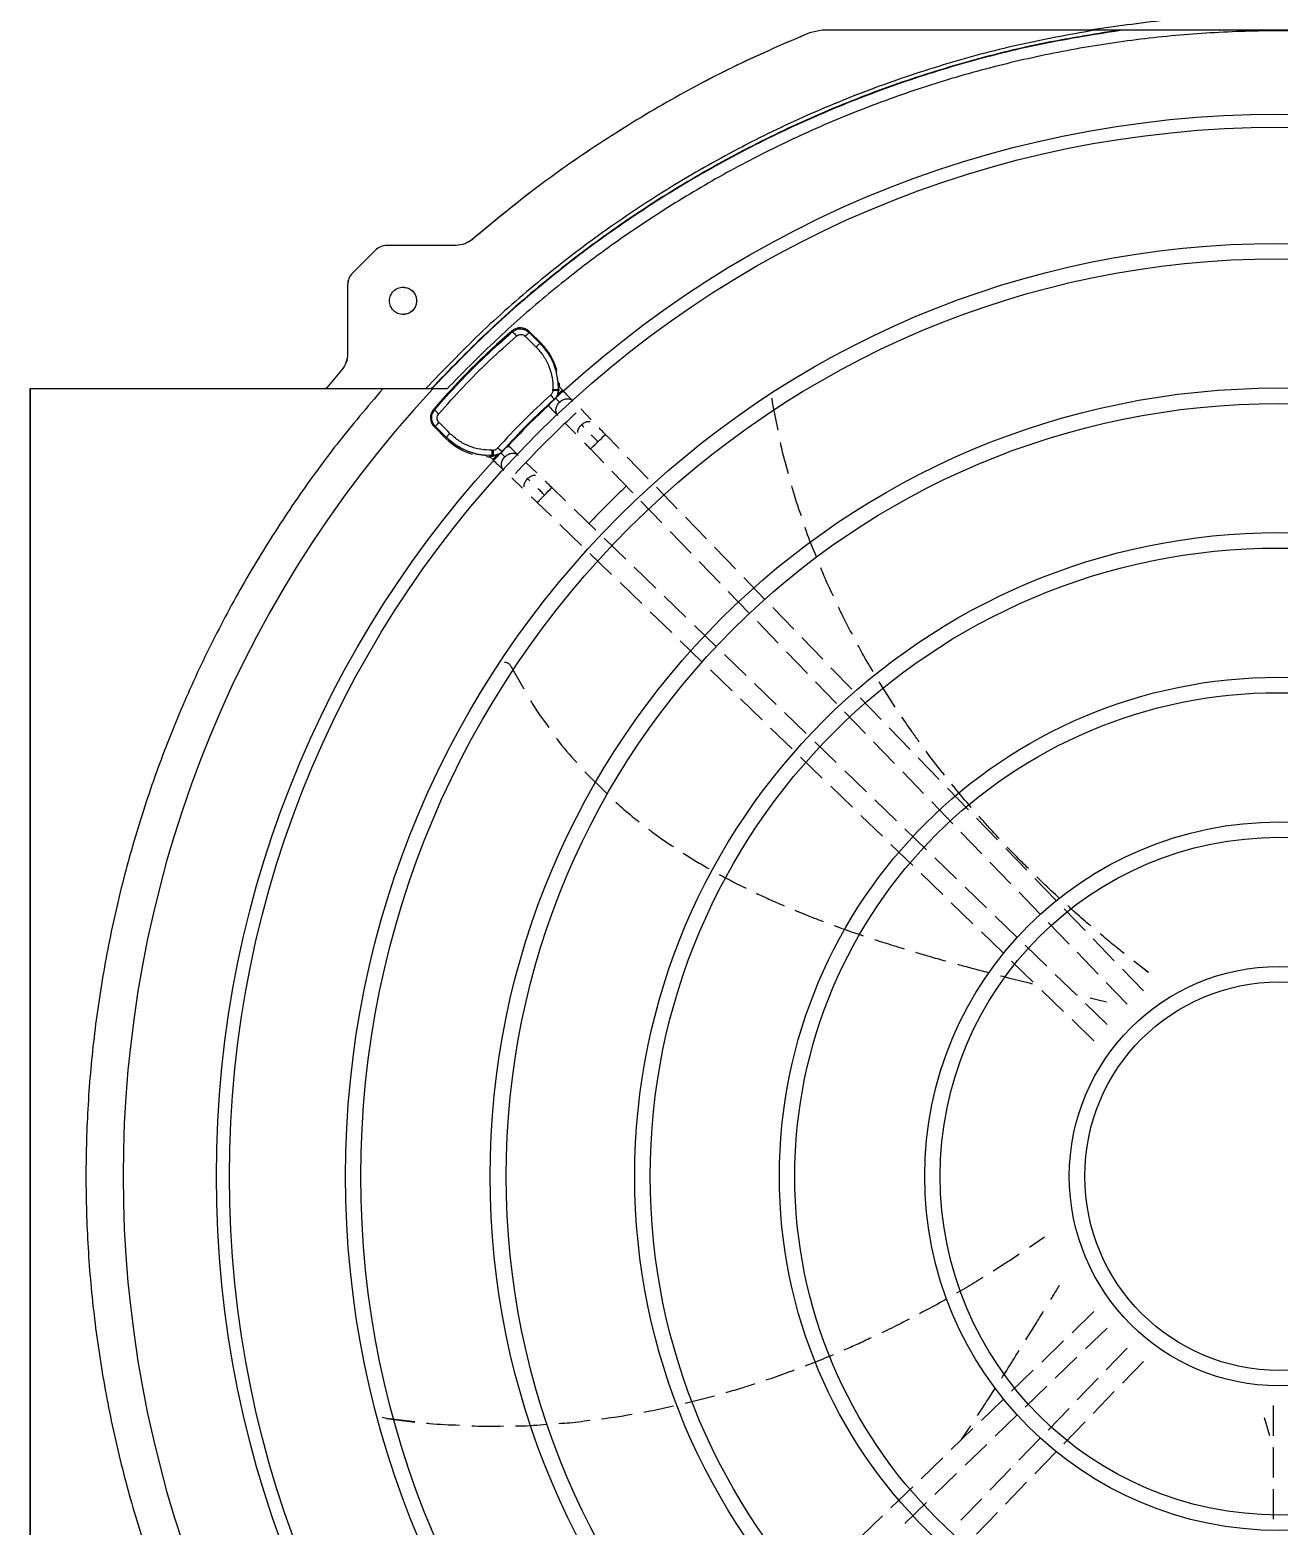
# Model space of a CAD drawing. Extents: x -24 to 296, y -58 to 147.
# Drawn here: x 135.2 to 146.96, y 33.79 to 47.88 of the extents above; entities that cross this region are included whole.
import ezdxf

# ---------------------------------------------------------------- set-up
doc = ezdxf.new("R2010")
doc.units = 0
doc.header["$MEASUREMENT"] = 0
doc.layers.get('0').update_dxf_attribs({"linetype": 'CONTINUOUS'})

msp = doc.modelspace()

# ---------------------------------------------------------------- linework, layer by layer
at = {"color": 7, "linetype": 'Continuous', "lineweight": 25}
for p, q in [((142.65611, 47.87206), (142.53662, 47.84851)), ((142.53662, 47.84851), (142.5374, 47.84851)), ((142.65689, 47.87206), (142.5374, 47.84851)), ((142.65689, 47.87206), (142.65611, 47.87206)), ((145.2136, 47.87206), (142.65689, 47.87206)), ((145.44911, 47.87205), (145.2136, 47.87206)), ((138.44845, 45.80049), (138.2351, 45.58715)), ((138.44923, 45.80049), (138.23588, 45.58715)), ((138.44845, 45.80049), (138.44923, 45.80049)), ((139.21018, 45.84661), (138.56056, 45.84661)), ((139.36343, 45.90375), (139.36421, 45.90375)), ((138.23588, 45.58715), (138.2351, 45.58715)), ((138.18899, 45.47581), (138.18899, 44.82619)), ((138.18899, 45.47581), (138.18977, 45.47581)), ((138.18977, 45.47581), (138.18977, 44.82619)), ((139.73869, 45.04321), (139.73869, 45.03174)), ((139.86238, 44.99156), (139.94399, 44.90986)), ((139.89912, 45.02597), (139.89902, 45.03709)), ((139.89902, 45.03709), (140.01061, 44.9255)), ((139.99929, 44.92572), (139.89912, 45.02597)), ((138.18899, 44.82619), (138.18977, 44.82619)), ((139.94399, 44.90986), (139.96408, 44.88978)), ((140.01061, 44.9255), (139.99929, 44.92572)), ((138.13184, 44.67216), (137.98926, 44.50321)), ((138.13262, 44.67216), (137.99004, 44.50321)), ((138.13262, 44.67216), (138.13184, 44.67216)), ((140.16906, 44.56967), (140.17194, 44.48938)), ((140.21076, 44.48553), (140.18008, 44.51726)), ((135.19898, 44.49608), (135.19898, 29.67323)), ((135.20067, 44.49608), (135.19898, 44.49608)), ((135.20067, 44.49608), (135.20067, 29.67323)), ((138.52027, 44.49608), (135.20067, 44.49608)), ((137.98926, 44.50321), (137.99004, 44.50321)), ((138.99096, 44.49608), (138.52027, 44.49608)), ((139.12561, 44.49608), (138.99096, 44.49608)), ((140.12157, 44.48166), (140.12188, 44.4911)), ((140.13222, 44.39587), (140.1361, 44.39568)), ((140.14845, 44.4086), (140.1361, 44.39568)), ((140.17164, 44.48009), (140.16106, 44.43497)), ((140.16959, 44.44553), (140.17686, 44.47984)), ((140.17194, 44.48938), (140.17164, 44.48009)), ((140.17686, 44.47984), (140.17164, 44.48009)), ((140.17194, 44.48938), (140.17753, 44.48907)), ((140.17753, 44.48907), (140.17686, 44.47984)), ((142.18864, 44.36765), (142.18506, 44.40993)), ((142.18929, 44.36765), (142.18565, 44.41032)), ((142.18929, 44.36765), (142.18864, 44.36765)), ((142.24135, 44.10681), (142.18929, 44.36765)), ((138.99769, 44.3022), (139.00968, 44.30273)), ((140.48161, 44.20634), (140.3836, 44.30727)), ((139.00381, 44.14187), (139.01544, 44.14229)), ((139.1154, 44.03028), (139.00381, 44.14187)), ((139.11569, 44.04212), (139.01544, 44.14229)), ((139.13168, 44.09755), (139.04998, 44.17916)), ((139.15176, 44.07746), (139.13168, 44.09755)), ((140.23824, 44.17439), (140.33729, 44.07239)), ((139.1154, 44.03028), (139.11569, 44.04212)), ((139.69061, 43.9474), (139.70054, 43.95997)), ((140.74515, 43.9341), (140.61648, 44.06717)), ((139.55204, 43.86947), (139.47175, 43.87235)), ((139.52381, 43.8609), (139.55549, 43.83026)), ((139.55044, 43.91967), (139.55988, 43.91996)), ((139.56131, 43.86977), (139.55204, 43.86947)), ((139.55208, 43.86362), (139.55204, 43.86947)), ((139.56133, 43.86432), (139.55208, 43.86362)), ((139.60644, 43.88035), (139.56132, 43.86977)), ((139.56132, 43.86977), (139.56133, 43.86432)), ((139.59569, 43.87163), (139.56133, 43.86432)), ((139.63264, 43.89279), (139.64556, 43.90513)), ((139.64556, 43.90513), (139.64554, 43.90919)), ((140.47497, 43.93034), (140.6013, 43.79968)), ((141.01946, 43.6504), (140.82224, 43.85437)), ((139.96953, 43.7046), (139.8671, 43.80323)), ((140.67772, 43.72065), (140.87468, 43.51694)), ((139.73425, 43.65788), (139.8356, 43.56029)), ((140.24169, 43.44177), (140.1119, 43.56726)), ((141.29286, 43.36764), (141.09618, 43.57106)), ((139.97502, 43.42579), (140.10875, 43.29649)), ((140.95058, 43.43844), (141.14837, 43.23388)), ((140.5254, 43.16744), (140.3215, 43.36459)), ((141.56706, 43.08406), (141.37003, 43.28784)), ((140.18794, 43.21991), (140.39178, 43.02282)), ((141.22444, 43.15521), (141.4222, 42.95069)), ((140.80838, 42.89382), (140.60487, 43.0906)), ((141.8404, 42.80137), (141.64342, 43.00508)), ((140.47049, 42.94672), (140.67457, 42.74939)), ((141.49898, 42.87127), (141.69579, 42.66773)), ((141.09137, 42.62021), (140.88792, 42.81692)), ((142.11494, 42.51743), (141.91775, 42.72137)), ((140.75386, 42.67272), (140.9583, 42.47505)), ((141.37441, 42.34653), (141.17015, 42.54403)), ((141.77209, 42.58882), (141.96911, 42.38505)), ((141.03763, 42.39834), (141.24102, 42.20169)), ((142.38865, 42.23434), (142.19089, 42.43888)), ((141.6578, 42.07252), (141.45399, 42.26959)), ((142.04634, 42.30518), (142.24337, 42.10141)), ((141.32059, 42.12475), (141.52453, 41.92756)), ((142.66227, 41.95136), (142.46464, 42.15575)), ((141.94035, 41.79931), (141.73615, 41.99676)), ((142.31985, 42.02231), (142.51712, 41.81829)), ((139.72731, 41.88439), (139.84886, 41.67156)), ((141.60396, 41.85075), (141.8081, 41.65337)), ((142.93596, 41.6683), (142.73948, 41.87151)), ((142.22285, 41.52617), (142.0197, 41.72259)), ((142.59328, 41.73952), (142.79046, 41.53559)), ((143.34496, 41.49896), (143.19272, 41.7391)), ((141.88684, 41.57723), (142.09125, 41.37959)), ((143.21052, 41.38435), (143.01345, 41.58816)), ((142.50673, 41.25167), (142.30314, 41.44853)), ((142.86696, 41.45647), (143.06452, 41.25215)), ((142.17061, 41.30286), (142.3738, 41.10639)), ((143.48481, 41.10067), (143.28739, 41.30484)), ((142.78926, 40.9785), (142.58622, 41.17482)), ((143.14047, 41.1736), (143.33792, 40.96939)), ((142.45399, 41.02886), (142.65801, 40.83158)), ((143.75798, 40.81814), (143.56113, 41.02173)), ((140.42327, 40.89007), (140.63198, 40.68385)), ((143.073, 40.70414), (142.86934, 40.90107)), ((143.41484, 40.88984), (143.61148, 40.68647)), ((142.73733, 40.75489), (142.94158, 40.5574)), ((144.0331, 40.53361), (143.83551, 40.73796)), ((143.35606, 40.43046), (143.15152, 40.62822)), ((143.68789, 40.60745), (143.88538, 40.40319)), ((143.02049, 40.4811), (143.22433, 40.28401)), ((144.30741, 40.24991), (144.10958, 40.45451)), ((143.63914, 40.15674), (143.4355, 40.35364)), ((143.96225, 40.32369), (144.1594, 40.1198)), ((143.30441, 40.20658), (143.50867, 40.00907)), ((144.58188, 39.96605), (144.38408, 40.17062)), ((143.92162, 39.88361), (143.71788, 40.08061)), ((144.23559, 40.04099), (144.43313, 39.83669)), ((143.58725, 39.9331), (143.79197, 39.73515)), ((144.85598, 39.68256), (144.65831, 39.887)), ((144.20479, 39.60981), (144.00161, 39.80626)), ((144.50954, 39.75766), (144.70631, 39.55417)), ((143.87182, 39.65794), (144.07571, 39.4608)), ((145.13138, 39.39774), (144.93336, 39.60253)), ((144.48863, 39.33536), (144.28456, 39.53268)), ((144.78349, 39.47434), (144.98073, 39.27036)), ((144.15524, 39.3839), (144.36019, 39.18574)), ((145.40656, 39.11314), (145.20757, 39.31894)), ((144.77092, 39.06242), (144.56737, 39.25923)), ((145.05635, 39.19214), (145.25456, 38.98715)), ((144.43923, 39.10931), (144.64368, 38.91162)), ((145.68223, 38.82803), (145.4838, 39.03325)), ((145.72738, 39.00331), (145.58947, 39.10947)), ((145.70475, 39.02024), (145.7042, 39.02023)), ((145.0542, 38.78851), (144.85117, 38.98482)), ((145.33113, 38.90796), (145.52759, 38.70477)), ((145.72152, 39.00758), (145.72718, 39.00331)), ((145.72718, 39.00331), (145.72738, 39.00331)), ((144.72415, 38.83381), (144.92869, 38.63605)), ((145.04817, 38.79433), (145.05723, 38.79212)), ((145.33834, 38.51377), (145.13417, 38.71119)), ((145.00897, 38.55842), (145.2141, 38.36008)), ((144.74965, 36.51174), (144.60804, 36.41423)), ((144.88898, 36.05404), (144.88956, 36.05404)), ((145.21443, 35.80955), (145.00902, 35.61093)), ((145.13436, 35.4583), (145.33787, 35.65508)), ((144.92874, 35.53331), (144.7239, 35.33525)), ((144.85076, 35.18409), (145.05426, 35.38086)), ((145.52847, 35.46544), (145.33088, 35.26109)), ((144.64378, 35.25778), (144.43976, 35.06052)), ((145.4837, 35.13594), (145.68234, 35.34139)), ((144.56794, 34.91063), (144.77102, 35.10699)), ((145.25456, 35.18216), (145.05731, 34.97816)), ((141.64361, 35.01458), (141.36637, 34.94356)), ((144.35949, 34.9829), (144.15563, 34.78578)), ((145.20838, 34.8512), (145.40658, 35.05619)), ((138.55613, 34.80228), (138.51597, 34.81166)), ((138.55549, 34.80228), (138.51601, 34.81152)), ((138.55549, 34.80228), (138.82159, 34.76965)), ((138.55613, 34.80228), (138.55549, 34.80228)), ((138.82119, 34.771), (138.55613, 34.80228)), ((144.28465, 34.63672), (144.48809, 34.83342)), ((144.98072, 34.89895), (144.78286, 34.69431)), ((146.81713, 34.81192), (146.86778, 34.64199)), ((146.90255, 34.92531), (146.90255, 34.64096)), ((139.4706, 34.73028), (139.58046, 34.72788)), ((139.58045, 34.72734), (139.58113, 34.72734)), ((144.07569, 34.70849), (143.8718, 34.51135)), ((143.96827, 34.60463), (144.05517, 34.73441)), ((144.93276, 34.56615), (145.13138, 34.77157)), ((144.00172, 34.36314), (144.20528, 34.55998)), ((144.70687, 34.61573), (144.50945, 34.41154)), ((146.89899, 34.53163), (146.90255, 34.51886)), ((146.90255, 34.53151), (146.90255, 34.24742)), ((143.79216, 34.43435), (143.58706, 34.23603)), ((144.65855, 34.28255), (144.85641, 34.48719)), ((143.71804, 34.08885), (143.92242, 34.28647)), ((144.43288, 34.33236), (144.23521, 34.12791)), ((143.50867, 34.16023), (143.30439, 33.96271)), ((144.38381, 33.99841), (144.58138, 34.20275)), ((146.90255, 34.13791), (146.90255, 33.85439)), ((143.43551, 33.81567), (143.63928, 34.0127)), ((144.15859, 34.04867), (143.96219, 33.84555)), ((143.22497, 33.88592), (143.02095, 33.68865)), ((144.10946, 33.71467), (144.30662, 33.91858))]:
    msp.add_line(p, q, dxfattribs=at)
at = {"color": 8, "linetype": 'Continuous', "lineweight": 25}
for p, q in [((139.73869, 45.03174), (139.76924, 45.04904)), ((138.99168, 44.27124), (139.00968, 44.30273))]:
    msp.add_line(p, q, dxfattribs=at)
at = {"color": 8, "linetype": 'Continuous', "lineweight": 25, "flags": 128}
msp.add_lwpolyline([(140.47497, 43.93034), (140.47497, 43.93034), (140.48044, 43.93555), (140.49585, 43.95038), (140.51885, 43.97257), (140.54594, 43.99876)], dxfattribs=at)
for centre, radius in [((146.9509, 37.08527), 9.99706), ((146.9509, 37.08465), 9.87436), ((146.9509, 37.08527), 8.78089), ((146.9509, 37.08465), 8.63615), ((146.9509, 37.08465), 7.41998), ((146.95709, 37.08475), 7.27453), ((146.9509, 37.08465), 6.05846), ((146.9509, 37.08465), 5.9131), ((146.9509, 37.08465), 4.69694), ((146.9509, 37.08465), 4.55158), ((146.95709, 37.08465), 3.33542), ((146.95709, 37.08475), 3.18997), ((146.95709, 37.08465), 1.9739), ((146.95709, 37.08475), 1.82845)]:
    msp.add_circle(centre, radius)
at = {"color": 7, "linetype": 'Continuous', "lineweight": 25}
for centre, radius, start, end in [((144.21413, 39.82678), 6.87318, 130.627956, 139.372229), ((146.95627, 37.08465), 10.88004, 137.062968, 222.937036), ((144.21401, 39.8269), 6.11879, 132.331549, 137.668674), ((146.95709, 37.08475), 9.7676, 133.117965, 136.882174), ((146.94801, 37.08748), 8.93303, 133.375025, 136.563817)]:
    msp.add_arc(centre, radius, start, end, dxfattribs=at)
at = {"color": 8, "linetype": 'Continuous', "lineweight": 25}
for centre, radius, start, end in [((135.60316, 49.18692), 6.58279, 313.923164, 314.422739), ((129.48103, 55.47785), 15.94371, 313.947463, 314.300606), ((134.94328, 48.35205), 6.45904, 315.567191, 316.07881), ((128.86034, 54.3437), 15.57976, 315.874192, 316.235605)]:
    msp.add_arc(centre, radius, start, end, dxfattribs=at)
at = {"color": 7, "linetype": 'Continuous', "lineweight": 25}
for centre, major_axis, ratio, start_param, end_param in [((139.81555, 44.95343), (0.00447, 0.11816), 0.99886585, 5.53614472, 7.02953309), ((139.59225, 44.50819), (0.5912, -0.01099), 0.99873837, 0.30489135, 0.80335741), ((139.59225, 44.50819), (0.5912, -0.01099), 0.99873837, 0.02794612, 0.08835101), ((139.08747, 44.22535), (0.11816, 0.00449), 0.99887071, 2.39506764, 3.88845871), ((139.53271, 44.44865), (-0.01094, 0.5912), 0.99873356, 2.33832043, 2.83075235), ((139.53271, 44.44865), (-0.01094, 0.5912), 0.99873356, 3.05893313, 3.11416911)]:
    msp.add_ellipse(centre, major_axis=major_axis, ratio=ratio, start_param=start_param, end_param=end_param, dxfattribs=at)
for points, knots in [([(148.72749, 47.87206), (148.49199, 47.90628), (148.021, 47.97473), (147.30789, 48.01891), (146.59395, 48.01891), (145.88084, 47.97473), (145.40985, 47.90628), (145.17435, 47.87206)], [0, 0, 0, 0, 0.20000006, 0.40000001, 0.59999999, 0.79999994, 1, 1, 1, 1]), ([(145.2136, 47.87206), (144.975, 47.82889), (144.49781, 47.74256), (143.79495, 47.55307), (143.10552, 47.32065), (142.43327, 47.04198), (141.78098, 46.71946), (141.15165, 46.35416), (140.54782, 45.948), (139.97304, 45.50196), (139.42661, 45.02099), (139.09089, 44.67105), (138.92303, 44.49608)], [0, 0, 0, 0, 0.09999998, 0.20000011, 0.30000004, 0.40000004, 0.50000007, 0.60000006, 0.70000007, 0.80000001, 0.90000002, 1, 1, 1, 1]), ([(145.44911, 47.87205), (145.20396, 47.83286), (144.71367, 47.75447), (143.9906, 47.57354), (143.28088, 47.34723), (142.58846, 47.07199), (141.9164, 46.75037), (141.26794, 46.38348), (140.64586, 45.97334), (140.05398, 45.52101), (139.49167, 45.03174), (139.14671, 44.67463), (138.97423, 44.49607)], [0, 0, 0, 0, 0.09999995, 0.19999994, 0.30000004, 0.39999999, 0.49999996, 0.59999997, 0.69999999, 0.8, 0.89999999, 1, 1, 1, 1]), ([(145.47756, 47.87205), (145.2316, 47.83337), (144.73967, 47.75599), (144.01407, 47.57614), (143.3018, 47.35061), (142.60685, 47.07581), (141.93231, 46.75431), (141.28145, 46.38721), (140.65708, 45.97656), (140.06306, 45.52343), (139.49876, 45.03311), (139.15264, 44.67509), (138.97958, 44.49608)], [0, 0, 0, 0, 0.1, 0.20000001, 0.29999999, 0.39999993, 0.50000004, 0.6, 0.69999999, 0.80000002, 0.90000003, 1, 1, 1, 1]), ([(139.12561, 29.67323), (139.26814, 29.5275), (139.55529, 29.23391), (140.02014, 28.82273), (140.51272, 28.4322), (141.03399, 28.06741), (141.58201, 27.73023), (142.15474, 27.42362), (142.74954, 27.1501), (143.36303, 26.91205), (143.9922, 26.71121), (144.63372, 26.549), (145.28398, 26.42645), (145.93927, 26.34414), (146.59598, 26.30218), (147.25067, 26.30026), (147.89923, 26.33765), (148.53823, 26.41313), (149.16451, 26.52507), (149.77584, 26.67179), (150.36975, 26.85127), (150.94704, 27.06239), (151.51144, 27.30589), (152.06615, 27.58379), (152.611, 27.89745), (153.14281, 28.24666), (153.65879, 28.63109), (154.15553, 29.04975), (154.62969, 29.50117), (155.0778, 29.98307), (155.49715, 30.4933), (155.88518, 31.0293), (156.2396, 31.58809), (156.55849, 32.16644), (156.84043, 32.76104), (157.08441, 33.36857), (157.2896, 33.98495), (157.45587, 34.60654), (157.58356, 35.2298), (157.67341, 35.85204), (157.72638, 36.47021), (157.74381, 37.08465), (157.72638, 37.69909), (157.67341, 38.31725), (157.58356, 38.93949), (157.45588, 39.56275), (157.2896, 40.18435), (157.08441, 40.80073), (156.84043, 41.40825), (156.5585, 42.00285), (156.2396, 42.58121), (155.88518, 43.14), (155.49715, 43.67599), (155.07781, 44.18622), (154.6297, 44.66812), (154.15554, 45.11955), (153.6588, 45.53821), (153.14282, 45.92265), (152.61101, 46.27184), (152.06617, 46.58551), (151.51145, 46.86342), (150.94705, 47.10692), (150.36976, 47.31803), (149.77585, 47.49751), (149.16453, 47.64423), (148.53824, 47.75618), (147.89923, 47.83165), (147.25068, 47.86905), (146.596, 47.86713), (145.93929, 47.82517), (145.28399, 47.74286), (144.63373, 47.62031), (143.99221, 47.4581), (143.36305, 47.25726), (142.74956, 47.01922), (142.15475, 46.74569), (141.58202, 46.43908), (141.034, 46.1019), (140.51273, 45.73712), (140.02015, 45.34658), (139.55529, 44.93541), (139.26814, 44.64181), (139.12561, 44.49608)], [0, 0, 0, 0, 0.01189592, 0.02396584, 0.03619649, 0.04857359, 0.06108194, 0.07373471, 0.0864717, 0.09927432, 0.11212355, 0.12500004, 0.13787625, 0.15072533, 0.16352795, 0.17626509, 0.18891813, 0.20142621, 0.21380317, 0.22603385, 0.23810393, 0.25000004, 0.2618959, 0.27396585, 0.28619652, 0.29857361, 0.31108196, 0.32373474, 0.33647171, 0.34927432, 0.36212355, 0.37500004, 0.38787624, 0.40072531, 0.41352793, 0.42626506, 0.4389181, 0.45142619, 0.46380314, 0.47603381, 0.48810388, 0.50000001, 0.51189586, 0.52396581, 0.53619649, 0.54857357, 0.56108191, 0.57373469, 0.58647168, 0.59927428, 0.6121235, 0.62499999, 0.63787621, 0.65072529, 0.66352791, 0.67626502, 0.68891805, 0.70142614, 0.71380312, 0.72603376, 0.73810387, 0.74999998, 0.76189582, 0.77396578, 0.78619645, 0.79857355, 0.81108188, 0.82373468, 0.83647168, 0.84927427, 0.86212351, 0.87499998, 0.88787621, 0.90072531, 0.91352792, 0.92626504, 0.93891808, 0.95142617, 0.96380314, 0.97603381, 0.98810396, 1, 1, 1, 1]), ([(142.53662, 47.84851), (142.30783, 47.74967), (141.85025, 47.55199), (141.18968, 47.20055), (140.55217, 46.80984), (139.93918, 46.38075), (139.55535, 46.06275), (139.36343, 45.90375)], [0, 0, 0, 0, 0.1999999, 0.39999997, 0.59999992, 0.79999992, 1, 1, 1, 1]), ([(142.5374, 47.84851), (142.30861, 47.74967), (141.85104, 47.55199), (141.19046, 47.20055), (140.55296, 46.80984), (139.93996, 46.38075), (139.55613, 46.06275), (139.36421, 45.90375)], [0, 0, 0, 0, 0.1999999, 0.39999997, 0.59999992, 0.79999992, 1, 1, 1, 1]), ([(145.47756, 47.87206), (145.47057, 47.87206), (145.46126, 47.87206), (145.45236, 47.87206), (145.44972, 47.87206), (145.4493, 47.87206), (145.44911, 47.87206)], [0, 0, 0, 0, 0.63974279, 0.8525965, 0.93200225, 1, 1, 1, 1]), ([(148.4346, 47.87206), (148.39284, 47.87206), (148.29691, 47.87206), (148.13029, 47.87206), (147.95736, 47.87206), (147.78355, 47.87206), (147.61442, 47.87206), (147.41869, 47.87206), (147.18858, 47.87206), (146.95981, 47.87206), (146.75541, 47.87206), (146.59176, 47.87206), (146.44713, 47.87206), (146.31301, 47.87206), (146.19133, 47.87206), (146.0794, 47.87206), (145.93952, 47.87206), (145.78059, 47.87206), (145.61412, 47.87206), (145.51821, 47.87206), (145.47756, 47.87206)], [0, 0, 0, 0, 0.04324317, 0.09933434, 0.16898775, 0.21860555, 0.2752728, 0.34015491, 0.4166497, 0.50809633, 0.57162648, 0.62346281, 0.67367881, 0.71796208, 0.75916534, 0.79680324, 0.83124432, 0.90075693, 0.95793437, 1, 1, 1, 1]), ([(138.55978, 45.84661), (138.53896, 45.84439), (138.49732, 45.83994), (138.46474, 45.81364), (138.44845, 45.80049)], [0, 0, 0, 0, 0.50000166, 1, 1, 1, 1]), ([(138.56056, 45.84661), (138.53974, 45.84439), (138.4981, 45.83994), (138.46552, 45.81364), (138.44923, 45.80049)], [0, 0, 0, 0, 0.50000166, 1, 1, 1, 1]), ([(139.36343, 45.90375), (139.34033, 45.88731), (139.29411, 45.85444), (139.23763, 45.84922), (139.2094, 45.84661)], [0, 0, 0, 0, 0.50000064, 1, 1, 1, 1]), ([(139.36421, 45.90375), (139.34111, 45.88731), (139.29489, 45.85444), (139.23842, 45.84922), (139.21018, 45.84661)], [0, 0, 0, 0, 0.50000064, 1, 1, 1, 1]), ([(138.2351, 45.58715), (138.22195, 45.57085), (138.19565, 45.53827), (138.19121, 45.49663), (138.18899, 45.47581)], [0, 0, 0, 0, 0.50000041, 1, 1, 1, 1]), ([(138.23588, 45.58715), (138.22273, 45.57085), (138.19643, 45.53827), (138.19199, 45.49663), (138.18977, 45.47581)], [0, 0, 0, 0, 0.50000041, 1, 1, 1, 1]), ([(138.5833, 45.32495), (138.58522, 45.34172), (138.58907, 45.37526), (138.6187, 45.41791), (138.66105, 45.44641), (138.71142, 45.45641), (138.76179, 45.44641), (138.80414, 45.41791), (138.83377, 45.37526), (138.83762, 45.34172), (138.83954, 45.32495)], [0, 0, 0, 0, 0.12499956, 0.25000013, 0.3750003, 0.49999928, 0.6249997, 0.74999987, 0.87500044, 1, 1, 1, 1]), ([(138.71064, 45.45308), (138.72743, 45.45115), (138.76101, 45.4473), (138.80336, 45.41767), (138.83299, 45.37532), (138.83684, 45.34174), (138.83876, 45.32495)], [0, 0, 0, 0, 0.25000048, 0.50000045, 0.75000125, 1, 1, 1, 1]), ([(138.83954, 45.32495), (138.83762, 45.30818), (138.83377, 45.27465), (138.80414, 45.232), (138.76179, 45.2035), (138.71142, 45.19349), (138.66105, 45.2035), (138.6187, 45.232), (138.58907, 45.27465), (138.58522, 45.30818), (138.5833, 45.32495)], [0, 0, 0, 0, 0.1250002, 0.2500007, 0.37500038, 0.50000072, 0.62499962, 0.7499993, 0.8749998, 1, 1, 1, 1]), ([(138.83876, 45.32495), (138.83684, 45.30816), (138.83299, 45.27459), (138.80336, 45.23224), (138.76101, 45.20261), (138.72743, 45.19876), (138.71064, 45.19683)], [0, 0, 0, 0, 0.25000004, 0.50000067, 0.74999968, 1, 1, 1, 1]), ([(139.00968, 44.30273), (139.08583, 44.38801), (139.23825, 44.55871), (139.48279, 44.80325), (139.65344, 44.95562), (139.73869, 45.03174)], [0, 0, 0, 0, 0.3331343, 0.66686589, 1, 1, 1, 1]), ([(139.04724, 44.26055), (139.12364, 44.34622), (139.27696, 44.51814), (139.52313, 44.76429), (139.69517, 44.91775), (139.78099, 44.9943)], [0, 0, 0, 0, 0.33231734, 0.66694618, 1, 1, 1, 1]), ([(139.73869, 45.03174), (139.74003, 45.03159), (139.74281, 45.03127), (139.75314, 45.02308), (139.76656, 45.01025), (139.77629, 44.99949), (139.78099, 44.9943)], [0, 0, 0, 0, 0.24124759, 0.5000535, 0.75883517, 1, 1, 1, 1]), ([(139.76924, 45.04904), (139.77244, 45.051), (139.78751, 45.06025), (139.82124, 45.0621), (139.86443, 45.05394), (139.88755, 45.0353), (139.89912, 45.02597)], [0, 0, 0, 0, 0.07982092, 0.37603922, 0.68793948, 1, 1, 1, 1]), ([(139.78099, 44.9943), (139.78716, 44.99857), (139.79947, 45.00707), (139.82228, 45.01044), (139.84347, 45.00557), (139.85633, 44.99742), (139.86168, 44.99223), (139.86238, 44.99156)], [0, 0, 0, 0, 0.25091397, 0.50051854, 0.74979511, 0.96749927, 1, 1, 1, 1]), ([(139.89912, 45.02597), (139.89833, 45.02546), (139.89676, 45.02443), (139.88835, 45.01674), (139.87664, 45.00558), (139.86713, 44.99623), (139.86238, 44.99156)], [0, 0, 0, 0, 0.24999781, 0.4999966, 0.74999464, 1, 1, 1, 1]), ([(138.18899, 44.82619), (138.18637, 44.79796), (138.18115, 44.74148), (138.14828, 44.69526), (138.13184, 44.67216)], [0, 0, 0, 0, 0.50000159, 1, 1, 1, 1]), ([(138.18977, 44.82619), (138.18716, 44.79796), (138.18193, 44.74148), (138.14906, 44.69526), (138.13262, 44.67216)], [0, 0, 0, 0, 0.50000159, 1, 1, 1, 1]), ([(139.99929, 44.92572), (139.99868, 44.92502), (139.99747, 44.92364), (139.98953, 44.91548), (139.97818, 44.90396), (139.96878, 44.8945), (139.96408, 44.88978)], [0, 0, 0, 0, 0.24999731, 0.49999831, 0.74999837, 1, 1, 1, 1]), ([(139.96408, 44.88978), (139.98856, 44.86227), (140.03752, 44.80724), (140.08737, 44.70801), (140.11894, 44.60154), (140.1209, 44.52791), (140.12188, 44.4911)], [0, 0, 0, 0, 0.25000109, 0.50000186, 0.75000125, 1, 1, 1, 1]), ([(139.99929, 44.92572), (140.03568, 44.88372), (140.1068, 44.80164), (140.13957, 44.69816), (140.15558, 44.64764)], [0, 0, 0, 0, 0.51171113, 1, 1, 1, 1]), ([(140.151, 44.6727), (140.15095, 44.67191), (140.15085, 44.67032), (140.1527, 44.66119), (140.15461, 44.65218), (140.15558, 44.64764)], [0, 0, 0, 0, 0.33193195, 0.66326367, 1, 1, 1, 1]), ([(140.16905, 44.56967), (140.16798, 44.57593), (140.16581, 44.58858), (140.16286, 44.60339), (140.16148, 44.61168), (140.16089, 44.61522), (140.15983, 44.62183), (140.15808, 44.63371), (140.15655, 44.64223), (140.15557, 44.64764)], [0, 0, 0, 0, 0.25661281, 0.51806618, 0.53325025, 0.55988078, 0.64746757, 0.77621634, 1, 1, 1, 1]), ([(140.16906, 44.56967), (140.16974, 44.56451), (140.171, 44.55501), (140.17236, 44.54559), (140.17296, 44.54472), (140.17326, 44.54427)], [0, 0, 0, 0, 0.36680935, 0.67605527, 1, 1, 1, 1]), ([(140.17753, 44.48907), (140.17812, 44.49713), (140.17895, 44.50859), (140.17985, 44.51532), (140.18037, 44.51719), (140.18067, 44.51643), (140.18074, 44.51628)], [0, 0, 0, 0, 0.51522168, 0.73302307, 0.94554613, 1, 1, 1, 1]), ([(138.52027, 44.49608), (138.37476, 44.32461), (138.08373, 43.98167), (137.68736, 43.4352), (137.32224, 42.86773), (136.99247, 42.27888), (136.69849, 41.67141), (136.44156, 41.04735), (136.22257, 40.40899), (136.0423, 39.75864), (135.90142, 39.09863), (135.80042, 38.43136), (135.73967, 37.75922), (135.7194, 37.08465), (135.73967, 36.41008), (135.80042, 35.73795), (135.90142, 35.07067), (136.0423, 34.41067), (136.22257, 33.76031), (136.44156, 33.12196), (136.69849, 32.4979), (136.99247, 31.89043), (137.32224, 31.30158), (137.68736, 30.73411), (138.08373, 30.18764), (138.37476, 29.8447), (138.52027, 29.67323)], [0, 0, 0, 0, 0.04166667, 0.08333333, 0.125, 0.16666666, 0.20833334, 0.25000002, 0.29166668, 0.33333335, 0.375, 0.41666669, 0.45833337, 0.49999998, 0.54166666, 0.58333334, 0.62500004, 0.66666665, 0.70833332, 0.75000002, 0.7916667, 0.83333334, 0.87500001, 0.91666668, 0.95833336, 1, 1, 1, 1]), ([(137.98926, 44.50321), (137.98827, 44.50215), (137.98629, 44.50005), (137.98253, 44.49782), (137.97843, 44.49635), (137.97554, 44.49617), (137.9741, 44.49608)], [0, 0, 0, 0, 0.24999722, 0.50001231, 0.75000717, 1, 1, 1, 1]), ([(137.99004, 44.50321), (137.98905, 44.50215), (137.98707, 44.50005), (137.98331, 44.49782), (137.97921, 44.49635), (137.97632, 44.49617), (137.97488, 44.49608)], [0, 0, 0, 0, 0.24999722, 0.50001231, 0.75000717, 1, 1, 1, 1]), ([(140.1015, 44.43888), (140.01462, 44.3595), (139.84086, 44.20074), (139.68206, 44.02694), (139.60266, 43.94003)], [0, 0, 0, 0, 0.4999997, 1, 1, 1, 1]), ([(139.64554, 43.90919), (139.72305, 43.99393), (139.87806, 44.16341), (140.0475, 44.31839), (140.13222, 44.39587)], [0, 0, 0, 0, 0.49999965, 1, 1, 1, 1]), ([(140.1361, 44.39568), (140.12706, 44.38741), (140.11008, 44.37188), (140.09135, 44.35373), (140.08014, 44.34214), (140.07718, 44.33791), (140.08186, 44.34079), (140.08991, 44.34736), (140.09349, 44.35028)], [0, 0, 0, 0, 0.19240458, 0.36103715, 0.5299223, 0.69814348, 0.86580396, 1, 1, 1, 1]), ([(140.12157, 44.48166), (140.1212, 44.47765), (140.12047, 44.46956), (140.11618, 44.45808), (140.11009, 44.44745), (140.10435, 44.44173), (140.1015, 44.43888)], [0, 0, 0, 0, 0.24785245, 0.49943723, 0.75122252, 1, 1, 1, 1]), ([(140.13222, 44.39587), (140.13211, 44.397), (140.13189, 44.39932), (140.12526, 44.4095), (140.11479, 44.42326), (140.10584, 44.43379), (140.1015, 44.43888)], [0, 0, 0, 0, 0.24184893, 0.49997502, 0.75811393, 1, 1, 1, 1]), ([(140.17164, 44.48009), (140.17064, 44.48012), (140.16865, 44.48018), (140.15729, 44.48053), (140.14129, 44.48104), (140.12814, 44.48145), (140.12157, 44.48166)], [0, 0, 0, 0, 0.2500023, 0.50000704, 0.75000099, 1, 1, 1, 1]), ([(140.12188, 44.4911), (140.12845, 44.49088), (140.1416, 44.49044), (140.15759, 44.4899), (140.16895, 44.48951), (140.17094, 44.48942), (140.17194, 44.48938)], [0, 0, 0, 0, 0.25000102, 0.4999912, 0.75000097, 1, 1, 1, 1]), ([(140.16959, 44.44553), (140.16589, 44.43685), (140.16042, 44.424), (140.15139, 44.41237), (140.14845, 44.4086)], [0, 0, 0, 0, 0.67541601, 1, 1, 1, 1]), ([(140.18455, 44.37134), (140.17895, 44.3771), (140.16893, 44.38743), (140.15473, 44.40211), (140.14845, 44.4086)], [0, 0, 0, 0, 0.55832305, 1, 1, 1, 1]), ([(140.31032, 44.38273), (140.30409, 44.38915), (140.29162, 44.40199), (140.26703, 44.42738), (140.23974, 44.45557), (140.22042, 44.47554), (140.21076, 44.48553)], [0, 0, 0, 0, 0.25001089, 0.49988766, 0.74982334, 1, 1, 1, 1]), ([(139.01544, 44.14229), (139.00614, 44.15382), (138.98748, 44.17694), (138.97929, 44.22044), (138.98108, 44.25391), (138.9901, 44.26865), (138.99168, 44.27124)], [0, 0, 0, 0, 0.31380843, 0.62915586, 0.93487854, 1, 1, 1, 1]), ([(139.00968, 44.30273), (139.00985, 44.30141), (139.01019, 44.29866), (139.01842, 44.28837), (139.03128, 44.27498), (139.04205, 44.26525), (139.04724, 44.26055)], [0, 0, 0, 0, 0.24106872, 0.49981181, 0.75865519, 1, 1, 1, 1]), ([(139.04998, 44.17916), (139.04931, 44.17985), (139.0467, 44.18253), (139.0421, 44.18847), (139.03534, 44.20075), (139.0311, 44.21927), (139.03447, 44.24207), (139.04298, 44.25438), (139.04724, 44.26055)], [0, 0, 0, 0, 0.0321963, 0.12542628, 0.25076893, 0.49987265, 0.74927839, 1, 1, 1, 1]), ([(140.0769, 44.34078), (140.08589, 44.33148), (140.10387, 44.3129), (140.12901, 44.28693), (140.15167, 44.26355), (140.16329, 44.25157), (140.16911, 44.24558)], [0, 0, 0, 0, 0.25002291, 0.49999734, 0.7498781, 1, 1, 1, 1]), ([(140.28091, 44.21458), (140.28458, 44.21834), (140.29308, 44.22705), (140.3033, 44.23726), (140.30911, 44.24307)], [0, 0, 0, 0, 0.43084232, 1, 1, 1, 1]), ([(140.30911, 44.24307), (140.3158, 44.24892), (140.32749, 44.25915), (140.33749, 44.26751), (140.34177, 44.27109)], [0, 0, 0, 0, 0.57227488, 1, 1, 1, 1]), ([(139.01544, 44.14229), (139.01597, 44.1431), (139.01702, 44.1447), (139.02475, 44.15315), (139.03594, 44.16489), (139.0453, 44.1744), (139.04998, 44.17916)], [0, 0, 0, 0, 0.24999904, 0.49999595, 0.75000096, 1, 1, 1, 1]), ([(140.61648, 44.06717), (140.60688, 44.0771), (140.58768, 44.09695), (140.56789, 44.11741), (140.55924, 44.12633), (140.5586, 44.12699)], [0, 0, 0, 0, 0.48095741, 0.96160191, 1, 1, 1, 1]), ([(139.11569, 44.04212), (139.1164, 44.04274), (139.11782, 44.04399), (139.12602, 44.05196), (139.13757, 44.06334), (139.14703, 44.07275), (139.15176, 44.07746)], [0, 0, 0, 0, 0.25000356, 0.50000519, 0.75000254, 1, 1, 1, 1]), ([(139.39377, 43.88584), (139.34325, 43.90184), (139.23978, 43.93461), (139.15769, 44.00573), (139.11569, 44.04212)], [0, 0, 0, 0, 0.48829051, 1, 1, 1, 1]), ([(139.55044, 43.91967), (139.51363, 43.92065), (139.44, 43.92261), (139.33353, 43.95417), (139.2343, 44.00402), (139.17928, 44.05298), (139.15176, 44.07746)], [0, 0, 0, 0, 0.24999666, 0.49999476, 0.74999622, 1, 1, 1, 1]), ([(139.70108, 43.96173), (139.70123, 43.96204), (139.70187, 43.96344), (139.69542, 43.95762), (139.68226, 43.94456), (139.66454, 43.92596), (139.65143, 43.91158), (139.64555, 43.90513)], [0, 0, 0, 0, 0.06918608, 0.31251323, 0.55640298, 0.8012015, 1, 1, 1, 1]), ([(139.79529, 43.87237), (139.78931, 43.87814), (139.77734, 43.88967), (139.75399, 43.9122), (139.72806, 43.93724), (139.70951, 43.95517), (139.70023, 43.96414)], [0, 0, 0, 0, 0.25000422, 0.4998488, 0.74986433, 1, 1, 1, 1]), ([(140.41795, 43.98927), (140.41835, 43.98886), (140.42674, 43.98019), (140.44624, 43.96004), (140.46539, 43.94024), (140.47497, 43.93034)], [0, 0, 0, 0, 0.02429164, 0.51190961, 1, 1, 1, 1]), ([(140.54594, 43.99876), (140.53421, 44.01089), (140.51325, 44.03257), (140.49316, 44.05333), (140.48432, 44.06246)], [0, 0, 0, 0, 0.56005265, 1, 1, 1, 1]), ([(142.34011, 43.69729), (142.31386, 43.78725), (142.28548, 43.8845), (142.266, 43.98326), (142.26454, 43.99067)], [0, 0, 0, 0, 0.92498512, 1, 1, 1, 1]), ([(139.39377, 43.88584), (139.38877, 43.88689), (139.37875, 43.889), (139.37041, 43.89058), (139.36914, 43.89039), (139.36862, 43.89032)], [0, 0, 0, 0, 0.37193442, 0.74511465, 1, 1, 1, 1]), ([(139.39377, 43.88584), (139.3992, 43.88488), (139.41049, 43.88288), (139.42387, 43.88094), (139.43805, 43.87857), (139.45286, 43.87563), (139.46549, 43.87344), (139.47175, 43.87236)], [0, 0, 0, 0, 0.22404426, 0.46649066, 0.48174737, 0.74327728, 1, 1, 1, 1]), ([(139.49705, 43.86805), (139.49674, 43.86833), (139.49613, 43.86888), (139.48852, 43.87009), (139.47972, 43.87127), (139.47352, 43.87211), (139.47175, 43.87235)], [0, 0, 0, 0, 0.2874658, 0.5741785, 0.87830158, 1, 1, 1, 1]), ([(139.52477, 43.86027), (139.52461, 43.86034), (139.52384, 43.86066), (139.52573, 43.86121), (139.53252, 43.86216), (139.54401, 43.86302), (139.55208, 43.86362)], [0, 0, 0, 0, 0.05855601, 0.26998232, 0.486979, 1, 1, 1, 1]), ([(139.55204, 43.86947), (139.55201, 43.87048), (139.55196, 43.87251), (139.5516, 43.88391), (139.55109, 43.89993), (139.55066, 43.91309), (139.55044, 43.91967)], [0, 0, 0, 0, 0.25000843, 0.49999966, 0.75000051, 1, 1, 1, 1]), ([(139.55549, 43.83026), (139.56551, 43.82058), (139.58552, 43.80123), (139.61383, 43.7739), (139.63935, 43.74927), (139.65229, 43.7368), (139.65877, 43.73056)], [0, 0, 0, 0, 0.25006193, 0.49995968, 0.74987819, 1, 1, 1, 1]), ([(139.55988, 43.91996), (139.56389, 43.92033), (139.57197, 43.92107), (139.58345, 43.92536), (139.59409, 43.93145), (139.59981, 43.93718), (139.60266, 43.94003)], [0, 0, 0, 0, 0.24780161, 0.49941755, 0.75118332, 1, 1, 1, 1]), ([(139.55988, 43.91996), (139.56008, 43.91339), (139.56049, 43.90023), (139.56096, 43.88421), (139.56127, 43.8728), (139.5613, 43.87078), (139.56132, 43.86977)], [0, 0, 0, 0, 0.25000549, 0.50000929, 0.7500047, 1, 1, 1, 1]), ([(139.59569, 43.87163), (139.6025, 43.87443), (139.61534, 43.87972), (139.62712, 43.88861), (139.63264, 43.89279)], [0, 0, 0, 0, 0.53089287, 1, 1, 1, 1]), ([(139.60266, 43.94003), (139.60775, 43.9357), (139.61827, 43.92674), (139.63201, 43.91625), (139.64214, 43.90957), (139.64443, 43.90932), (139.64554, 43.90919)], [0, 0, 0, 0, 0.24189056, 0.50002979, 0.75816067, 1, 1, 1, 1]), ([(139.66997, 43.85676), (139.66419, 43.86233), (139.65382, 43.87232), (139.63913, 43.88652), (139.63264, 43.89279)], [0, 0, 0, 0, 0.55832148, 1, 1, 1, 1]), ([(139.77073, 43.70005), (139.77431, 43.70433), (139.78269, 43.71436), (139.79293, 43.72604), (139.79878, 43.73273)], [0, 0, 0, 0, 0.42769067, 1, 1, 1, 1]), ([(139.79878, 43.73273), (139.80459, 43.73855), (139.8148, 43.74876), (139.82349, 43.75725), (139.82723, 43.76091)], [0, 0, 0, 0, 0.56926594, 1, 1, 1, 1]), ([(140.0437, 43.49651), (140.03156, 43.50824), (140.00988, 43.5292), (139.9891, 43.54927), (139.97996, 43.5581)], [0, 0, 0, 0, 0.56005914, 1, 1, 1, 1]), ([(140.1119, 43.56726), (140.10195, 43.57688), (140.08207, 43.5961), (140.06056, 43.61688), (140.05067, 43.62642), (140.04902, 43.62801)], [0, 0, 0, 0, 0.45460416, 0.90890038, 1, 1, 1, 1]), ([(142.46116, 43.3003), (142.43041, 43.38622), (142.39679, 43.48016), (142.37186, 43.57622), (142.36973, 43.58442)], [0, 0, 0, 0, 0.91463814, 1, 1, 1, 1]), ([(139.9189, 43.48002), (139.9276, 43.47161), (139.94553, 43.4543), (139.96503, 43.43545), (139.97506, 43.42575)], [0, 0, 0, 0, 0.48537318, 1, 1, 1, 1]), ([(142.60306, 42.91613), (142.56967, 42.99464), (142.53106, 43.08539), (142.50088, 43.17884), (142.49681, 43.19144)], [0, 0, 0, 0, 0.86519445, 1, 1, 1, 1]), ([(142.7634, 42.54517), (142.73178, 42.60934), (142.68879, 42.69659), (142.65387, 42.78704), (142.64463, 42.81095)], [0, 0, 0, 0, 0.73556522, 1, 1, 1, 1]), ([(142.94131, 42.1832), (142.91461, 42.23196), (142.86824, 42.31662), (142.82851, 42.40437), (142.81166, 42.44157)], [0, 0, 0, 0, 0.57600757, 1, 1, 1, 1]), ([(143.13559, 41.83571), (143.09632, 41.90072), (143.04692, 41.98252), (143.00268, 42.067), (142.99361, 42.08433)], [0, 0, 0, 0, 0.79481491, 1, 1, 1, 1]), ([(139.66506, 41.92463), (139.66574, 41.92472), (139.67457, 41.92597), (139.69186, 41.92103), (139.71364, 41.90704), (139.72259, 41.89222), (139.72731, 41.88439)], [0, 0, 0, 0, 0.02637562, 0.3413106, 0.65183459, 1, 1, 1, 1]), ([(139.91129, 41.56224), (139.9165, 41.55302), (139.96687, 41.46386), (140.02916, 41.38176), (140.085, 41.30814)], [0, 0, 0, 0, 0.10339207, 1, 1, 1, 1]), ([(143.57018, 41.17475), (143.54742, 41.20567), (143.49142, 41.28175), (143.43884, 41.36024), (143.40763, 41.40683)], [0, 0, 0, 0, 0.40642054, 1, 1, 1, 1]), ([(140.1546, 41.20834), (140.15669, 41.20533), (140.21363, 41.12338), (140.28172, 41.04956), (140.3473, 40.97845)], [0, 0, 0, 0, 0.03663548, 1, 1, 1, 1]), ([(143.80866, 40.85978), (143.79912, 40.87163), (143.74467, 40.93931), (143.68678, 41.0142), (143.6402, 41.07841), (143.63594, 41.08429)], [0, 0, 0, 0, 0.16161629, 0.92321009, 1, 1, 1, 1]), ([(144.05956, 40.55626), (144.00746, 40.61687), (143.94596, 40.68843), (143.88633, 40.76298), (143.87721, 40.77438)], [0, 0, 0, 0, 0.84707943, 1, 1, 1, 1]), ([(140.7136, 40.60539), (140.76449, 40.5601), (140.83645, 40.49605), (140.91292, 40.4373), (140.93531, 40.4201)], [0, 0, 0, 0, 0.70723301, 1, 1, 1, 1]), ([(144.32347, 40.26324), (144.28943, 40.29945), (144.22555, 40.36738), (144.16222, 40.43967), (144.13265, 40.47342)], [0, 0, 0, 0, 0.53304752, 1, 1, 1, 1]), ([(141.02247, 40.35216), (141.03062, 40.34578), (141.1023, 40.28971), (141.18024, 40.23437), (141.25203, 40.18877), (141.25568, 40.18646)], [0, 0, 0, 0, 0.10855999, 0.95473773, 1, 1, 1, 1]), ([(144.5987, 39.9799), (144.57963, 39.99853), (144.51344, 40.06319), (144.44643, 40.13324), (144.39872, 40.18312)], [0, 0, 0, 0, 0.28801389, 1, 1, 1, 1]), ([(141.34944, 40.12679), (141.38881, 40.1012), (141.46781, 40.04984), (141.54968, 40.00317), (141.59076, 39.97975)], [0, 0, 0, 0, 0.49831673, 1, 1, 1, 1]), ([(141.68799, 39.92578), (141.71953, 39.90839), (141.80238, 39.86271), (141.88721, 39.8208), (141.93975, 39.79484)], [0, 0, 0, 0, 0.38063605, 1, 1, 1, 1]), ([(144.88458, 39.70626), (144.88058, 39.70987), (144.82444, 39.76058), (144.75539, 39.82557), (144.68972, 39.89034), (144.67764, 39.90226)], [0, 0, 0, 0, 0.05896179, 0.82678494, 1, 1, 1, 1]), ([(142.03817, 39.74778), (142.07644, 39.72953), (142.16214, 39.68865), (142.24947, 39.65137), (142.29779, 39.63074)], [0, 0, 0, 0, 0.44658647, 1, 1, 1, 1]), ([(142.39975, 39.58774), (142.45108, 39.56651), (142.53906, 39.53013), (142.62822, 39.49682), (142.66535, 39.48294)], [0, 0, 0, 0, 0.58350666, 1, 1, 1, 1]), ([(145.18485, 39.44019), (145.13745, 39.48065), (145.06596, 39.54167), (144.99268, 39.60838), (144.968, 39.63085)], [0, 0, 0, 0, 0.6631535, 1, 1, 1, 1]), ([(142.77039, 39.44351), (142.83449, 39.42028), (142.92461, 39.38761), (143.01554, 39.35733), (143.04181, 39.34858)], [0, 0, 0, 0, 0.71116452, 1, 1, 1, 1]), ([(143.14921, 39.31264), (143.20726, 39.29381), (143.29983, 39.26378), (143.39296, 39.23562), (143.4277, 39.22512)], [0, 0, 0, 0, 0.62701032, 1, 1, 1, 1]), ([(145.49917, 39.18093), (145.46533, 39.20771), (145.39074, 39.26673), (145.31393, 39.3312), (145.27197, 39.36643)], [0, 0, 0, 0, 0.45365536, 1, 1, 1, 1]), ([(143.53579, 39.19236), (143.57821, 39.17981), (143.67263, 39.15189), (143.76743, 39.12534), (143.81965, 39.11071)], [0, 0, 0, 0, 0.4492195, 1, 1, 1, 1]), ([(143.93057, 39.07998), (143.97465, 39.06787), (144.07145, 39.04128), (144.16857, 39.01587), (144.22145, 39.00203)], [0, 0, 0, 0, 0.45544393, 1, 1, 1, 1]), ([(145.70475, 39.02023), (145.70526, 39.01985), (145.70632, 39.01906), (145.71015, 39.01616), (145.71544, 39.01217), (145.71949, 39.00911), (145.72152, 39.00758)], [0, 0, 0, 0, 0.2360288, 0.48492993, 0.74046576, 1, 1, 1, 1]), ([(144.3356, 38.97229), (144.364, 38.96495), (144.46291, 38.93939), (144.56201, 38.91454), (144.63266, 38.89682)], [0, 0, 0, 0, 0.28717143, 1, 1, 1, 1]), ([(145.18019, 38.76214), (145.19681, 38.7581), (145.24763, 38.74572), (145.29841, 38.73337), (145.33259, 38.72506)], [0, 0, 0, 0, 0.32699072, 1, 1, 1, 1]), ([(144.51211, 36.35003), (144.47575, 36.32571), (144.39654, 36.27273), (144.31145, 36.21934), (144.26542, 36.19046)], [0, 0, 0, 0, 0.4590241, 1, 1, 1, 1]), ([(144.16907, 36.13054), (144.11546, 36.09752), (144.03511, 36.04804), (143.94877, 35.99862), (143.92003, 35.98218)], [0, 0, 0, 0, 0.66716669, 1, 1, 1, 1]), ([(143.82395, 35.92675), (143.81862, 35.92367), (143.75248, 35.88547), (143.66877, 35.83941), (143.58699, 35.7969), (143.57198, 35.7891)], [0, 0, 0, 0, 0.06673795, 0.82860265, 1, 1, 1, 1]), ([(144.80843, 35.92254), (144.817, 35.93643), (144.84407, 35.98028), (144.87109, 36.0241), (144.88956, 36.05404)], [0, 0, 0, 0, 0.31677713, 1, 1, 1, 1]), ([(144.57467, 35.5453), (144.58676, 35.56467), (144.62693, 35.62903), (144.68247, 35.71868), (144.72592, 35.78899), (144.74148, 35.81416)], [0, 0, 0, 0, 0.21657344, 0.71952385, 1, 1, 1, 1]), ([(143.47411, 35.73805), (143.45039, 35.72558), (143.3685, 35.68251), (143.28121, 35.64035), (143.21921, 35.6104)], [0, 0, 0, 0, 0.28962741, 1, 1, 1, 1]), ([(143.11908, 35.56315), (143.07426, 35.54198), (142.98987, 35.50212), (142.90149, 35.46414), (142.86006, 35.44634)], [0, 0, 0, 0, 0.53117169, 1, 1, 1, 1]), ([(142.76007, 35.40294), (142.68611, 35.37199), (142.59922, 35.33562), (142.51005, 35.30198), (142.49678, 35.29697)], [0, 0, 0, 0, 0.85117589, 1, 1, 1, 1]), ([(144.34637, 35.18242), (144.36211, 35.20712), (144.41712, 35.29347), (144.47151, 35.38023), (144.51034, 35.44218)], [0, 0, 0, 0, 0.28603904, 1, 1, 1, 1]), ([(142.3935, 35.2578), (142.3792, 35.25236), (142.29793, 35.22142), (142.20884, 35.18952), (142.1335, 35.16509), (142.12671, 35.16289)], [0, 0, 0, 0, 0.16266608, 0.92447643, 1, 1, 1, 1]), ([(142.02107, 35.12853), (141.98428, 35.11632), (141.8943, 35.08645), (141.80307, 35.06061), (141.74915, 35.04533)], [0, 0, 0, 0, 0.40887519, 1, 1, 1, 1]), ([(144.11857, 34.83022), (144.14375, 34.86847), (144.19898, 34.95233), (144.25319, 35.03686), (144.28267, 35.08284)], [0, 0, 0, 0, 0.45598561, 1, 1, 1, 1]), ([(140.86678, 34.84188), (140.81205, 34.83154), (140.71707, 34.8136), (140.62121, 34.80293), (140.58058, 34.79841)], [0, 0, 0, 0, 0.57618242, 1, 1, 1, 1]), ([(141.2572, 34.91919), (141.18318, 34.90193), (141.09033, 34.88027), (140.99652, 34.86436), (140.97748, 34.86113)], [0, 0, 0, 0, 0.79707561, 1, 1, 1, 1]), ([(139.24134, 34.73828), (139.14736, 34.74119), (139.0442, 34.74438), (138.94238, 34.75667), (138.93331, 34.75777)], [0, 0, 0, 0, 0.91094237, 1, 1, 1, 1]), ([(139.65593, 34.73066), (139.56456, 34.72797), (139.46514, 34.72505), (139.36638, 34.73101), (139.35839, 34.73149)], [0, 0, 0, 0, 0.91908325, 1, 1, 1, 1]), ([(140.06514, 34.74681), (139.98003, 34.73932), (139.88187, 34.73067), (139.78375, 34.73086), (139.77072, 34.73089)], [0, 0, 0, 0, 0.86718784, 1, 1, 1, 1]), ([(140.46866, 34.78473), (140.39737, 34.77443), (140.30095, 34.76049), (140.20398, 34.75523), (140.17871, 34.75386)], [0, 0, 0, 0, 0.73941863, 1, 1, 1, 1])]:
    msp.add_open_spline(points, degree=3, knots=knots, dxfattribs=at)
at = {"color": 8, "linetype": 'Continuous', "lineweight": 25}
for points, knots in [([(140.16106, 44.43497), (140.15732, 44.42779), (140.14975, 44.41325), (140.13811, 44.40171), (140.13222, 44.39587)], [0, 0, 0, 0, 0.49408155, 1, 1, 1, 1]), ([(140.16914, 44.24562), (140.16908, 44.24566), (140.16018, 44.25124), (140.15169, 44.27267), (140.14826, 44.30566), (140.1593, 44.34195), (140.17613, 44.36154), (140.18455, 44.37134)], [0, 0, 0, 0, 0.00168806, 0.25126469, 0.50084505, 0.75041996, 1, 1, 1, 1]), ([(140.18455, 44.37134), (140.19465, 44.37944), (140.21485, 44.39565), (140.251, 44.40504), (140.28552, 44.40198), (140.30206, 44.3891), (140.31029, 44.38268)], [0, 0, 0, 0, 0.25042524, 0.50084646, 0.75126938, 1, 1, 1, 1]), ([(140.35751, 44.08673), (140.35726, 44.08906), (140.35581, 44.10245), (140.36622, 44.12964), (140.38264, 44.14915), (140.39085, 44.1589)], [0, 0, 0, 0, 0.09548002, 0.54774732, 1, 1, 1, 1]), ([(140.39085, 44.1589), (140.40089, 44.16685), (140.42097, 44.18274), (140.45117, 44.19234), (140.46697, 44.18969), (140.47184, 44.18887)], [0, 0, 0, 0, 0.40894791, 0.81789476, 1, 1, 1, 1]), ([(140.41288, 44.1362), (140.41143, 44.13769), (140.40293, 44.14646), (140.39633, 44.15326), (140.39085, 44.1589)], [0, 0, 0, 0, 0.17014731, 1, 1, 1, 1]), ([(139.64554, 43.90919), (139.6397, 43.9033), (139.62816, 43.89166), (139.61362, 43.88409), (139.60644, 43.88035)], [0, 0, 0, 0, 0.50594638, 1, 1, 1, 1]), ([(139.65879, 43.7306), (139.65873, 43.73064), (139.64963, 43.73591), (139.64046, 43.75704), (139.63591, 43.7899), (139.64573, 43.82654), (139.66189, 43.84669), (139.66997, 43.85676)], [0, 0, 0, 0, 0.00162815, 0.25122098, 0.50081766, 0.75040995, 1, 1, 1, 1]), ([(139.66997, 43.85676), (139.6798, 43.8652), (139.69944, 43.88208), (139.73525, 43.89268), (139.76986, 43.89078), (139.78682, 43.87846), (139.79527, 43.87233)], [0, 0, 0, 0, 0.25040972, 0.50081774, 0.75122446, 1, 1, 1, 1]), ([(139.8833, 43.65135), (139.89306, 43.6596), (139.91258, 43.6761), (139.94105, 43.68657), (139.95565, 43.68479), (139.95923, 43.68435)], [0, 0, 0, 0, 0.43008567, 0.86016251, 1, 1, 1, 1]), ([(139.85289, 43.57378), (139.8523, 43.57752), (139.85, 43.59223), (139.85954, 43.62125), (139.87538, 43.64132), (139.8833, 43.65135)], [0, 0, 0, 0, 0.14562593, 0.57281219, 1, 1, 1, 1]), ([(139.90624, 43.62925), (139.90469, 43.63075), (139.89584, 43.63928), (139.88897, 43.6459), (139.8833, 43.65135)], [0, 0, 0, 0, 0.17504488, 1, 1, 1, 1]), ([(139.97508, 43.42577), (139.97508, 43.42576), (139.97332, 43.42398), (139.97953, 43.43025), (139.99378, 43.44495), (140.01688, 43.46878), (140.03476, 43.48726), (140.0437, 43.49651)], [0, 0, 0, 0, 0.00096488, 0.25071918, 0.500481, 0.75023866, 1, 1, 1, 1])]:
    msp.add_open_spline(points, degree=3, knots=knots, dxfattribs=at)

doc.saveas('drawing.dxf')
